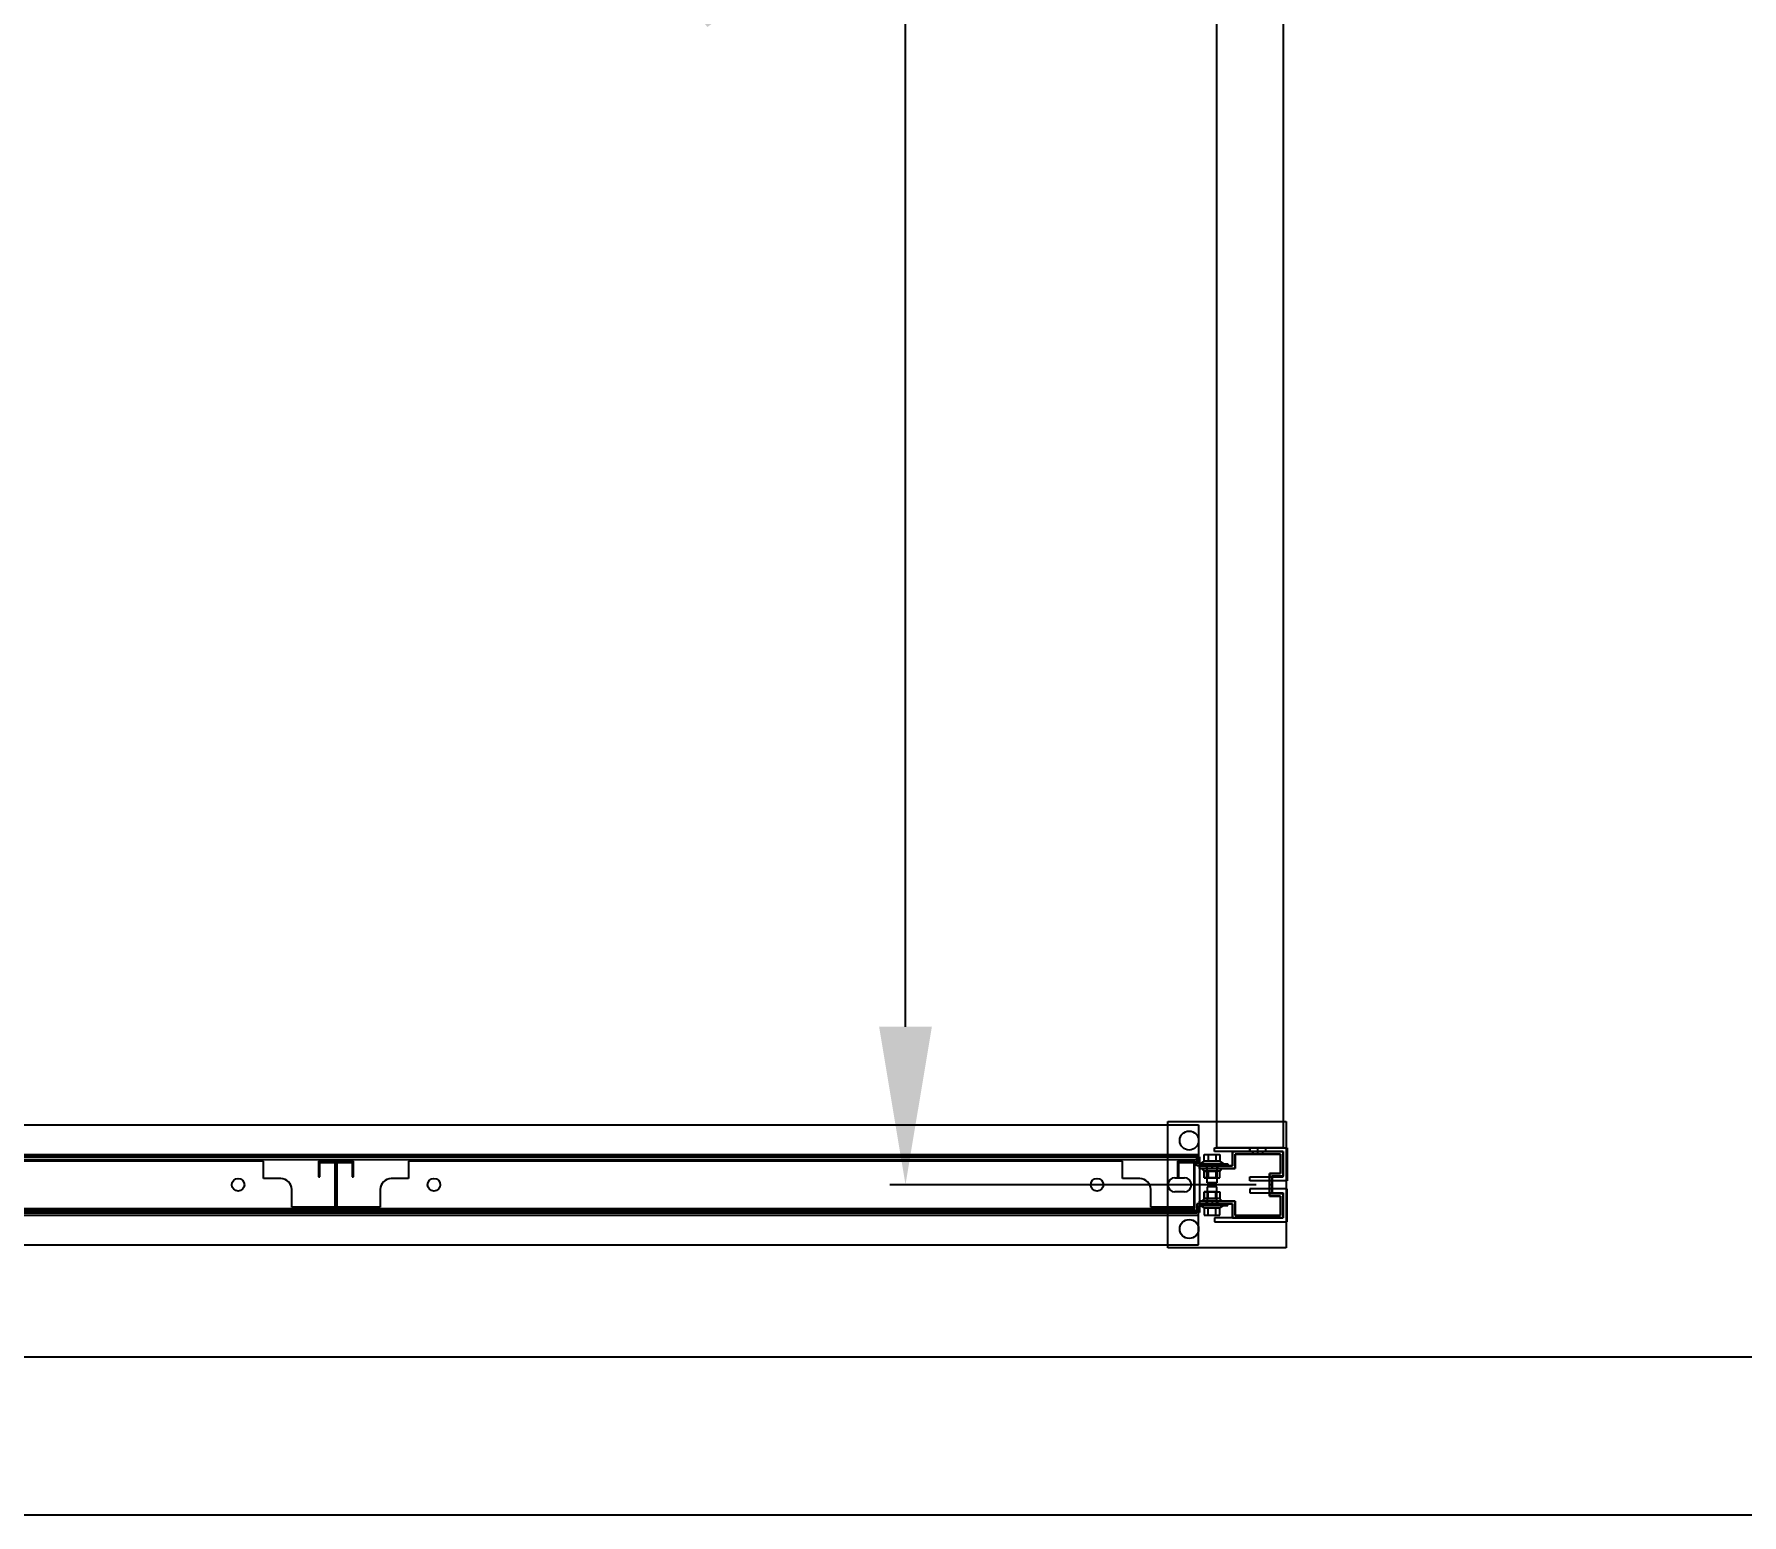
# Model space of a CAD drawing. Header units: millimetres. Extents: x 15382 to 37298, y 7351 to 31127.
# Drawn here: x 28770 to 29852, y 19558 to 20495 of the extents above; entities that cross this region are included whole.
import ezdxf

# ---------------------------------------------------------------- set-up
doc = ezdxf.new("R2010")
doc.units = ezdxf.units.MM
for name, color, linetype in [('111', 7, 'Continuous'), ('113', 3, 'Continuous'), ('114', 6, 'Continuous'), ('115', 30, 'Continuous'), ('116', 12, 'Continuous'), ('444-2', 5, 'Continuous'), ('M40', 3, 'Continuous'), ('M6', 7, 'Continuous'), ('標註', 252, 'Continuous'), ('輕隔間', 30, 'Continuous')]:
    doc.layers.add(name, color=color, linetype=linetype)
doc.styles.get("Standard").update_dxf_attribs({"font": 'arial.ttf'})
doc.styles.add('黑體', font='')
doc.styles.get('黑體').set_extended_font_data('Microsoft JhengHei', bold=True)
doc.dimstyles.new('ISO-25', dxfattribs={"dimtxt": 2.5, "dimasz": 2.5, "dimexe": 1.25, "dimexo": 0.625, "dimtad": 1, "dimtxsty": 'Standard', "dimcen": 2.5, "dimadec": 0, "dimazin": 0, "dimtfac": 1, "dimtmove": 0, "dimatfit": 3, "dimfxl": 1, "dimarcsym": 0})

# ---------------------------------------------------------------- blocks, each defined once
blk = doc.blocks.new('*D73')
at = {"layer": 'Defpoints', "color": 0, "transparency": 16777216}
for p in [(29321.9, 21558.6), (29554, 21558.6), (29554, 19766.6)]:
    blk.add_point(p, dxfattribs=at)
at = {"layer": '標註', "color": 0, "lineweight": -2, "transparency": 16777216}
for p, q in [((29544, 21558.6), (29311.9, 21558.6)), ((29321.9, 19866.6), (29321.9, 21458.6)), ((29544, 19766.6), (29311.9, 19766.6))]:
    blk.add_line(p, q, dxfattribs=at)
at = {"layer": '標註', "color": 0, "transparency": 16777216}
for points in [[(29305.2, 21458.6), (29338.6, 21458.6), (29321.9, 21558.6)], [(29305.2, 19866.6), (29338.6, 19866.6), (29321.9, 19766.6)]]:
    blk.add_solid(points, dxfattribs=at)
at = {"layer": '標註', "color": 251, "transparency": 16777216, "insert": (29234.1, 20711.6), "char_height": 150, "attachment_point": 5, "rotation": 90, "style": '黑體'}
blk.add_mtext('1792', dxfattribs=at)

msp = doc.modelspace()

# ---------------------------------------------------------------- linework, layer by layer
at = {"layer": '111'}
for p, q in [((29508.049, 19784.165), (28414.049, 19784.165)), ((28414.049, 19784.165), (29508.049, 19784.165)), ((28414.049, 19782.565), (29508.049, 19782.565)), ((29508.049, 19782.565), (29508.049, 19784.165)), ((29508.049, 19784.165), (29508.049, 19748.965)), ((29492.549, 19771.065), (29498.549, 19771.065)), ((29488.049, 19766.565), (29488.049, 19766.565)), ((29498.549, 19762.065), (29492.549, 19762.065)), ((29503.049, 19766.565), (29503.049, 19766.565)), ((28414.049, 19750.565), (29508.049, 19750.565)), ((29508.049, 19748.965), (28414.049, 19748.965)), ((29508.049, 19748.965), (28414.049, 19748.965)), ((29508.049, 19750.565), (29508.049, 19748.965))]:
    msp.add_line(p, q, dxfattribs=at)
for centre, start, end in [((29492.549, 19766.565), 90, 180), ((29498.549, 19766.565), 0, 90), ((29492.549, 19766.565), 180, 270), ((29498.549, 19766.565), 270, 0)]:
    msp.add_arc(centre, 4.5, start, end, dxfattribs=at)
at = {"layer": '113'}
for p, q in [((29488.049, 19726.565), (29488.049, 19806.565)), ((29488.049, 19806.565), (29563.049, 19806.565)), ((29563.049, 19806.565), (29563.049, 19726.565)), ((29563.049, 19726.565), (29488.049, 19726.565))]:
    msp.add_line(p, q, dxfattribs=at)
at = {"layer": '113', "lineweight": -3}
for centre in [(29501.549, 19794.565), (29501.549, 19738.565)]:
    msp.add_circle(centre, 6, dxfattribs=at)
at = {"layer": '114'}
msp.add_lwpolyline([(29519.049, 19790.065), (29519.049, 21535.065), (29561.049, 21535.065), (29561.049, 19790.065)], close=True, dxfattribs=at)
at = {"layer": '115'}
for p, q in [((28414.549, 19804.565), (29507.549, 19804.565)), ((29507.549, 19804.565), (29507.549, 19779.765)), ((28414.549, 19785.765), (29507.549, 19785.765)), ((29506.349, 19784.565), (28415.749, 19784.565)), ((29506.349, 19784.565), (28415.749, 19784.565)), ((29506.349, 19778.565), (29506.349, 19784.565)), ((29506.349, 19778.565), (29506.349, 19784.565)), ((29507.549, 19785.765), (29507.549, 19779.765)), ((29526.049, 19778.565), (29506.349, 19778.565)), ((29526.049, 19778.565), (29506.349, 19778.565)), ((29507.549, 19779.765), (29526.049, 19779.765)), ((29507.549, 19779.765), (29526.049, 19779.765)), ((29526.049, 19779.765), (29526.049, 19778.565)), ((29526.049, 19779.765), (29526.049, 19778.565)), ((29506.349, 19748.565), (28415.749, 19748.565)), ((29506.349, 19748.565), (28415.749, 19748.565)), ((29526.049, 19754.565), (29506.349, 19754.565)), ((29506.349, 19754.565), (29506.349, 19748.565)), ((29526.049, 19754.565), (29506.349, 19754.565)), ((29506.349, 19754.565), (29506.349, 19748.565)), ((29507.549, 19753.365), (29526.049, 19753.365)), ((29507.549, 19747.365), (29507.549, 19753.365)), ((29507.549, 19753.365), (29526.049, 19753.365)), ((29507.549, 19728.565), (29507.549, 19753.365)), ((29526.049, 19753.365), (29526.049, 19754.565)), ((29526.049, 19753.365), (29526.049, 19754.565)), ((28414.549, 19747.365), (29507.549, 19747.365)), ((28414.549, 19728.565), (29507.549, 19728.565))]:
    msp.add_line(p, q, dxfattribs=at)
at = {"layer": '115', "lineweight": -3}
for p, q in [((29519.549, 19779.765), (29512.549, 19779.765)), ((29512.549, 19779.765), (29512.549, 19778.565)), ((29516.049, 19779.765), (29512.549, 19779.765)), ((29512.549, 19779.765), (29512.549, 19778.565)), ((29512.549, 19778.565), (29519.549, 19778.565)), ((29512.549, 19778.565), (29516.049, 19778.565)), ((29516.049, 19778.565), (29516.049, 19779.765)), ((29519.549, 19778.565), (29519.549, 19779.765)), ((29512.549, 19753.365), (29512.549, 19754.565)), ((29512.549, 19754.565), (29519.549, 19754.565)), ((29512.549, 19753.365), (29512.549, 19754.565)), ((29512.549, 19754.565), (29516.049, 19754.565)), ((29519.549, 19753.365), (29512.549, 19753.365)), ((29516.049, 19753.365), (29512.549, 19753.365)), ((29516.049, 19754.565), (29516.049, 19753.365)), ((29519.549, 19754.565), (29519.549, 19753.365))]:
    msp.add_line(p, q, dxfattribs=at)
at = {"layer": '116'}
for p, q in [((29517.549, 19787.565), (29517.549, 19790.065)), ((29517.549, 19790.065), (29563.549, 19790.065)), ((29561.049, 19787.565), (29517.549, 19787.565)), ((29540.071, 19787.565), (29540.071, 19790.065)), ((29545.049, 19787.565), (29545.049, 19790.065)), ((29550.027, 19787.565), (29550.027, 19790.065)), ((29561.049, 19771.565), (29561.049, 19787.565)), ((29563.549, 19790.065), (29563.549, 19770.565)), ((29540.049, 19769.065), (29540.049, 19771.565)), ((29540.049, 19771.565), (29561.049, 19771.565)), ((29563.549, 19771.565), (29563.549, 19769.065)), ((29563.549, 19769.065), (29540.049, 19769.065)), ((29563.549, 19764.065), (29540.049, 19764.065)), ((29540.049, 19764.065), (29540.049, 19761.565)), ((29540.049, 19761.565), (29561.049, 19761.565)), ((29561.049, 19761.565), (29561.049, 19745.565)), ((29563.549, 19761.565), (29563.549, 19764.065)), ((29563.549, 19743.065), (29563.549, 19762.565)), ((29561.049, 19745.565), (29517.549, 19745.565)), ((29517.549, 19745.565), (29517.549, 19743.065)), ((29517.549, 19743.065), (29563.549, 19743.065))]:
    msp.add_line(p, q, dxfattribs=at)
at = {"layer": '116', "lineweight": -3}
for p, q in [((29550.027, 19790.065), (29540.071, 19790.065)), ((29540.071, 19790.065), (29540.071, 19787.565)), ((29545.049, 19790.065), (29540.071, 19790.065)), ((29540.071, 19790.065), (29540.071, 19787.565)), ((29540.071, 19787.565), (29550.027, 19787.565)), ((29540.071, 19787.565), (29545.049, 19787.565)), ((29545.049, 19787.565), (29545.049, 19790.065)), ((29550.027, 19787.565), (29550.027, 19790.065))]:
    msp.add_line(p, q, dxfattribs=at)
at = {"layer": '444-2'}
for p, q in [((28915.249, 19781.565), (28463.249, 19781.565)), ((28915.249, 19770.565), (28915.249, 19781.565)), ((28961.249, 19781.565), (28950.249, 19781.565)), ((28950.249, 19781.565), (28950.249, 19771.565)), ((28961.249, 19751.565), (28961.249, 19781.565)), ((28972.249, 19781.565), (28961.249, 19781.565)), ((28961.249, 19781.565), (28961.249, 19751.565)), ((28972.249, 19771.565), (28972.249, 19781.565)), ((29459.249, 19781.565), (29007.249, 19781.565)), ((29007.249, 19781.565), (29007.249, 19770.565)), ((29459.249, 19770.565), (29459.249, 19781.565)), ((29505.249, 19781.565), (29494.249, 19781.565)), ((29494.249, 19781.565), (29494.249, 19771.565)), ((29505.249, 19751.565), (29505.249, 19781.565)), ((28926.249, 19770.565), (28915.249, 19770.565)), ((28950.249, 19771.565), (28951.049, 19771.565)), ((28951.049, 19771.565), (28951.049, 19780.765)), ((28951.049, 19780.765), (28960.449, 19780.765)), ((28960.449, 19780.765), (28960.449, 19752.365)), ((28962.049, 19752.365), (28962.049, 19780.765)), ((28962.049, 19780.765), (28971.449, 19780.765)), ((28971.449, 19780.765), (28971.449, 19771.565)), ((28971.449, 19771.565), (28972.249, 19771.565)), ((29007.249, 19770.565), (28996.249, 19770.565)), ((29470.249, 19770.565), (29459.249, 19770.565)), ((29494.249, 19771.565), (29495.049, 19771.565)), ((29495.049, 19771.565), (29495.049, 19780.765)), ((29495.049, 19780.765), (29504.449, 19780.765)), ((29504.449, 19780.765), (29504.449, 19752.365)), ((28933.249, 19752.365), (28933.249, 19763.565)), ((28989.249, 19763.565), (28989.249, 19752.365)), ((29477.249, 19752.365), (29477.249, 19763.565)), ((28417.249, 19751.565), (28961.249, 19751.565)), ((28960.449, 19752.365), (28933.249, 19752.365)), ((28961.249, 19752.365), (28961.249, 19751.565)), ((28961.249, 19751.565), (29505.249, 19751.565)), ((28961.249, 19751.565), (28962.049, 19751.565)), ((28989.249, 19752.365), (28962.049, 19752.365)), ((29504.449, 19752.365), (29477.249, 19752.365))]:
    msp.add_line(p, q, dxfattribs=at)
for centre in [(28899.249, 19766.565), (29023.249, 19766.565), (29443.249, 19766.565)]:
    msp.add_circle(centre, 4, dxfattribs=at)
for centre, start, end in [((28926.249, 19763.565), 0, 90), ((28996.249, 19763.565), 90, 180), ((29470.249, 19763.565), 0, 90)]:
    msp.add_arc(centre, 7, start, end, dxfattribs=at)
at = {"layer": 'M40'}
for p, q in [((29529.049, 19778.565), (29529.049, 19787.565)), ((29529.049, 19787.565), (29561.049, 19787.565)), ((29561.049, 19787.565), (29529.049, 19787.565)), ((29529.049, 19787.565), (29529.049, 19778.565)), ((29559.449, 19785.965), (29530.649, 19785.965)), ((29530.649, 19785.965), (29530.649, 19776.965)), ((29530.649, 19776.965), (29530.649, 19785.965)), ((29530.649, 19785.965), (29559.449, 19785.965)), ((29541.799, 19785.965), (29541.799, 19787.565)), ((29545.049, 19785.965), (29545.049, 19787.565)), ((29548.299, 19785.965), (29548.299, 19787.565)), ((29559.449, 19773.665), (29559.449, 19785.965)), ((29559.449, 19785.965), (29559.449, 19773.665)), ((29561.049, 19787.565), (29561.049, 19772.065)), ((29561.049, 19772.065), (29561.049, 19787.565)), ((29508.049, 19776.965), (29508.049, 19778.565)), ((29508.049, 19778.565), (29529.049, 19778.565)), ((29529.049, 19778.565), (29508.049, 19778.565)), ((29508.049, 19778.565), (29508.049, 19776.965)), ((29530.649, 19776.965), (29508.049, 19776.965)), ((29508.049, 19776.965), (29530.649, 19776.965)), ((29512.549, 19778.565), (29512.549, 19776.965)), ((29516.049, 19778.565), (29516.049, 19776.965)), ((29519.549, 19778.565), (29519.549, 19776.965)), ((29530.649, 19776.965), (29529.049, 19776.965)), ((29530.649, 19778.565), (29530.649, 19776.965)), ((29552.449, 19759.465), (29552.449, 19773.665)), ((29552.449, 19773.665), (29559.449, 19773.665)), ((29559.449, 19773.665), (29552.449, 19773.665)), ((29552.449, 19773.665), (29552.449, 19759.465)), ((29561.049, 19772.065), (29554.049, 19772.065)), ((29554.049, 19772.065), (29554.049, 19761.065)), ((29554.049, 19761.065), (29554.049, 19772.065)), ((29554.049, 19772.065), (29561.049, 19772.065)), ((29554.049, 19761.065), (29552.449, 19761.065)), ((29559.449, 19759.465), (29552.449, 19759.465)), ((29552.449, 19759.465), (29559.449, 19759.465)), ((29554.049, 19761.065), (29561.049, 19761.065)), ((29561.049, 19761.065), (29554.049, 19761.065)), ((29559.449, 19747.165), (29559.449, 19759.465)), ((29559.449, 19759.465), (29559.449, 19747.165)), ((29561.049, 19761.065), (29561.049, 19745.565)), ((29561.049, 19745.565), (29561.049, 19761.065)), ((29508.049, 19754.565), (29508.049, 19756.165)), ((29508.049, 19756.165), (29530.649, 19756.165)), ((29530.649, 19756.165), (29508.049, 19756.165)), ((29508.049, 19756.165), (29508.049, 19754.565)), ((29529.049, 19754.565), (29508.049, 19754.565)), ((29508.049, 19754.565), (29529.049, 19754.565)), ((29512.549, 19756.165), (29512.549, 19754.565)), ((29516.049, 19756.165), (29516.049, 19754.565)), ((29519.549, 19756.165), (29519.549, 19754.565)), ((29530.649, 19756.165), (29529.049, 19756.165)), ((29529.049, 19745.565), (29529.049, 19754.565)), ((29529.049, 19754.565), (29529.049, 19745.565)), ((29530.649, 19756.165), (29530.649, 19747.165)), ((29530.649, 19754.565), (29530.649, 19756.165)), ((29530.649, 19747.165), (29530.649, 19756.165)), ((29561.049, 19745.565), (29529.049, 19745.565)), ((29529.049, 19745.565), (29561.049, 19745.565)), ((29530.649, 19747.165), (29559.449, 19747.165)), ((29559.449, 19747.165), (29530.649, 19747.165))]:
    msp.add_line(p, q, dxfattribs=at)
at = {"layer": 'M40', "lineweight": -3}
for p, q in [((29548.299, 19787.565), (29541.799, 19787.565)), ((29541.799, 19787.565), (29541.799, 19785.965)), ((29545.049, 19787.565), (29541.799, 19787.565)), ((29541.799, 19787.565), (29541.799, 19785.965)), ((29541.799, 19785.965), (29548.299, 19785.965)), ((29541.799, 19785.965), (29545.049, 19785.965)), ((29545.049, 19785.965), (29545.049, 19787.565)), ((29548.299, 19785.965), (29548.299, 19787.565)), ((29519.549, 19778.565), (29512.549, 19778.565)), ((29512.549, 19778.565), (29512.549, 19776.965)), ((29516.049, 19778.565), (29512.549, 19778.565)), ((29512.549, 19778.565), (29512.549, 19776.965)), ((29512.549, 19776.965), (29519.549, 19776.965)), ((29512.549, 19776.965), (29516.049, 19776.965)), ((29516.049, 19776.965), (29516.049, 19778.565)), ((29519.549, 19776.965), (29519.549, 19778.565)), ((29552.449, 19761.065), (29552.449, 19772.065)), ((29552.449, 19772.065), (29554.049, 19772.065)), ((29554.049, 19772.065), (29554.049, 19761.065)), ((29552.449, 19766.565), (29552.449, 19761.065)), ((29554.049, 19766.565), (29552.449, 19766.565)), ((29554.049, 19761.065), (29552.449, 19761.065)), ((29552.449, 19761.065), (29554.049, 19761.065)), ((29554.049, 19761.065), (29554.049, 19766.565)), ((29512.549, 19754.565), (29512.549, 19756.165)), ((29512.549, 19756.165), (29519.549, 19756.165)), ((29512.549, 19754.565), (29512.549, 19756.165)), ((29512.549, 19756.165), (29516.049, 19756.165)), ((29519.549, 19754.565), (29512.549, 19754.565)), ((29516.049, 19754.565), (29512.549, 19754.565)), ((29516.049, 19756.165), (29516.049, 19754.565)), ((29519.549, 19756.165), (29519.549, 19754.565))]:
    msp.add_line(p, q, dxfattribs=at)
at = {"layer": 'M6'}
for p, q in [((29509.049, 19779.965), (29511.049, 19781.465)), ((29511.049, 19781.465), (29511.049, 19785.765)), ((29511.049, 19785.765), (29521.049, 19785.765)), ((29511.049, 19781.465), (29511.049, 19785.765)), ((29511.049, 19785.765), (29521.049, 19785.765)), ((29521.049, 19781.465), (29511.049, 19781.465)), ((29513.549, 19785.765), (29513.549, 19781.465)), ((29518.549, 19785.765), (29518.549, 19781.465)), ((29521.049, 19785.765), (29521.049, 19781.465)), ((29521.049, 19785.765), (29521.049, 19781.465)), ((29521.049, 19781.465), (29523.049, 19779.965)), ((29509.049, 19779.765), (29509.049, 19779.965)), ((29513.049, 19779.765), (29509.049, 19779.765)), ((29522.049, 19776.965), (29510.049, 19776.965)), ((29510.049, 19776.965), (29510.049, 19776.765)), ((29510.049, 19776.765), (29511.049, 19775.265)), ((29511.049, 19775.265), (29511.049, 19770.965)), ((29521.049, 19775.265), (29511.049, 19775.265)), ((29511.049, 19775.265), (29511.049, 19770.965)), ((29511.049, 19770.965), (29511.049, 19775.265)), ((29511.049, 19775.265), (29518.549, 19775.265)), ((29511.049, 19770.965), (29521.049, 19770.965)), ((29511.049, 19770.965), (29521.049, 19770.965)), ((29518.549, 19770.965), (29511.049, 19770.965)), ((29513.049, 19767.765), (29513.049, 19779.765)), ((29521.049, 19775.265), (29513.549, 19775.265)), ((29513.549, 19775.265), (29513.549, 19770.965)), ((29513.549, 19770.965), (29521.049, 19770.965)), ((29518.549, 19775.265), (29518.549, 19770.965)), ((29519.049, 19779.765), (29519.049, 19767.765)), ((29523.049, 19779.765), (29519.049, 19779.765)), ((29521.049, 19775.265), (29522.049, 19776.765)), ((29521.049, 19770.965), (29521.049, 19775.265)), ((29521.049, 19770.965), (29521.049, 19775.265)), ((29521.049, 19770.965), (29521.049, 19775.265)), ((29522.049, 19776.765), (29522.049, 19776.965)), ((29523.049, 19779.965), (29523.049, 19779.765)), ((29511.049, 19757.865), (29511.049, 19762.165)), ((29511.049, 19762.165), (29521.049, 19762.165)), ((29511.049, 19757.865), (29511.049, 19762.165)), ((29511.049, 19762.165), (29521.049, 19762.165)), ((29511.049, 19762.165), (29511.049, 19757.865)), ((29518.549, 19762.165), (29511.049, 19762.165)), ((29519.049, 19767.765), (29513.049, 19767.765)), ((29519.049, 19765.365), (29513.049, 19765.365)), ((29513.049, 19765.365), (29513.049, 19753.365)), ((29513.549, 19757.865), (29513.549, 19762.165)), ((29513.549, 19762.165), (29521.049, 19762.165)), ((29518.549, 19757.865), (29518.549, 19762.165)), ((29519.049, 19753.365), (29519.049, 19765.365)), ((29521.049, 19762.165), (29521.049, 19757.865)), ((29521.049, 19762.165), (29521.049, 19757.865)), ((29521.049, 19762.165), (29521.049, 19757.865)), ((29513.049, 19753.365), (29509.049, 19753.365)), ((29509.049, 19753.365), (29509.049, 19753.165)), ((29509.049, 19753.165), (29511.049, 19751.665)), ((29510.049, 19756.365), (29511.049, 19757.865)), ((29510.049, 19756.165), (29510.049, 19756.365)), ((29522.049, 19756.165), (29510.049, 19756.165)), ((29521.049, 19757.865), (29511.049, 19757.865)), ((29511.049, 19757.865), (29518.549, 19757.865)), ((29511.049, 19751.665), (29511.049, 19747.365)), ((29521.049, 19751.665), (29511.049, 19751.665)), ((29511.049, 19751.665), (29511.049, 19747.365)), ((29521.049, 19757.865), (29513.549, 19757.865)), ((29513.549, 19747.365), (29513.549, 19751.665)), ((29518.549, 19747.365), (29518.549, 19751.665)), ((29523.049, 19753.365), (29519.049, 19753.365)), ((29521.049, 19757.865), (29522.049, 19756.365)), ((29521.049, 19751.665), (29523.049, 19753.165)), ((29521.049, 19747.365), (29521.049, 19751.665)), ((29521.049, 19747.365), (29521.049, 19751.665)), ((29522.049, 19756.365), (29522.049, 19756.165)), ((29523.049, 19753.165), (29523.049, 19753.365)), ((29511.049, 19747.365), (29521.049, 19747.365)), ((29511.049, 19747.365), (29521.049, 19747.365))]:
    msp.add_line(p, q, dxfattribs=at)
at = {"layer": '輕隔間'}
for p, q in [((27703.049, 19657.603), (35815.067, 19657.603)), ((27803.049, 19557.603), (35816.313, 19557.603))]:
    msp.add_line(p, q, dxfattribs=at)

# ---------------------------------------------------------------- dimensions: what is measured, and where the dimension line sits
at = {"layer": '標註', "color": 8}
dim = msp.add_linear_dim(base=(29321.894, 21558.565), p1=(29554.049, 19766.565), p2=(29554.049, 21558.565), angle=90, dimstyle='ISO-25', override={"dimscale": 100, "dimtxt": 1.5, "dimasz": 1, "dimexe": 0.1, "dimexo": 0.1, "dimgap": 0.1, "dimtxsty": '黑體', "dimclrt": 251}, dxfattribs=at)
dim.commit()
dim.dimension.update_dxf_attribs({"geometry": '*D73', "text_midpoint": (29321.894, 20711.627), "dimtype": 160})

doc.saveas('drawing.dxf')
